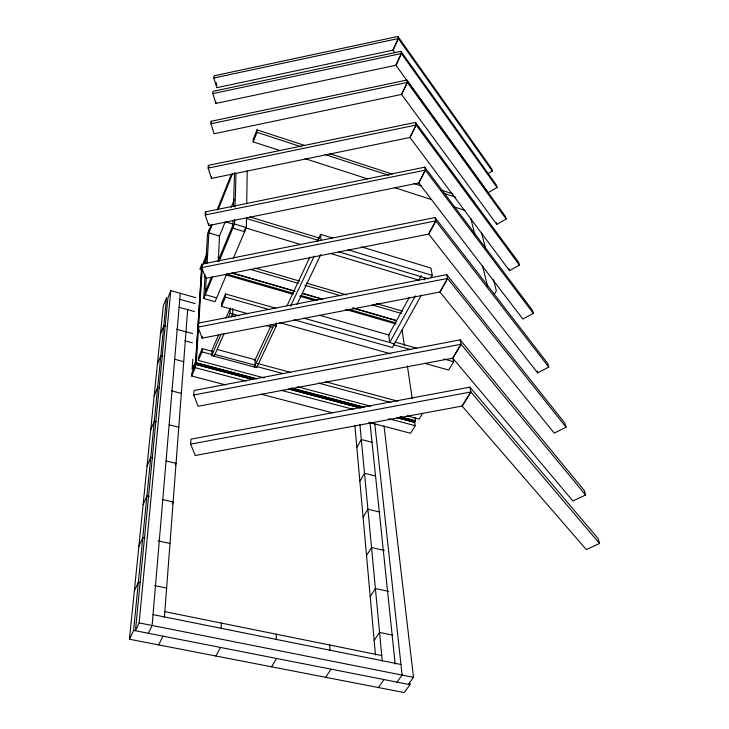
<?xml version="1.0" encoding="UTF-8"?>
<svg xmlns="http://www.w3.org/2000/svg" width="729" height="729" viewBox="0 0 729 729"><rect width="100%" height="100%" fill="white"/><g stroke="black" fill="none" stroke-linecap="round" stroke-linejoin="round"><path stroke-width="1.09" d="M280.191 150.611L253.173 141.863L257.027 132.341L257.036 129.862L304.658 145.435M253.173 141.863L253.191 139.376L257.036 129.862M233.253 258.604L246.356 227.548L246.511 217.351M246.712 203.765L247.204 170.923M244.643 229.435L244.607 231.704L232.824 228.159L233.07 220.222M232.788 308.64L232.642 314.008L231.293 317.097M219.055 261.429L234.556 223.985L234.683 219.465M235.039 207.018L236.014 173.092M228.35 317.443L230.145 313.315L230.318 307.948L225.844 318.236M233.49 206.617L234.528 172.609M221.142 628.617L221.306 623.076M247.705 313.689L221.498 306.335L225.425 297.159L225.534 293.951L275.835 308.23M221.498 306.335L221.625 303.118L225.534 293.951M218.363 260.508L219.502 235.576M276.091 322.938L276.145 326.164L256.681 367.635L211.747 355.597L212.002 350.148L218.7 334.711M264.272 377.932L198.37 360.427L202.024 351.888L202.206 348.617L212.112 351.278M206.271 277.713L205.296 294.698L216.659 297.906M207.127 262.996L209.032 230.145M226.701 274.113L215.055 301.706L203.71 298.516L205.122 274.696M205.797 263.351L207.546 233.854L211.137 224.878M198.315 323.147L446.795 274.623L447.579 278.442L439.997 292.001L202.124 338.174L202.234 336.187M205.624 278.405L201.842 267.57L202.07 264.098L435.076 217.534L435.769 220.896L428.743 234.082L205.624 278.405L205.724 276.656M208.722 225.534L205.186 214.964L205.378 211.875L424.734 167.169L425.344 170.139L418.82 182.943L208.722 225.534L208.84 223.466M211.474 178.423L208.157 168.126L208.33 165.365L415.539 122.399L416.086 125.051L409.99 137.471L211.474 178.423L211.583 176.573M215.866 103.418L212.877 93.622L213.023 91.353L400.95 51.322L401.397 53.509L395.965 65.245L215.866 103.418L215.957 101.896M198.37 360.427L198.57 357.146L202.206 348.617M252.89 379.445L195.664 364.309L196.301 362.805L198.643 325.59M198.789 323.33L202.261 268.072L201.678 269.52L195.664 364.309M203.455 263.944L203.564 262.167L206.872 253.984M225.799 384.948L191.7 376.027L195.272 367.671L195.481 364.382L252.471 379.463M190.643 444.125L190.962 439.159L469.895 387.154L598.163 538.649L599.566 543.524L586.28 549.575L462.068 406.062L195.254 455.497L190.643 444.125L470.888 391.974L599.566 543.524M585.606 495.009L461.093 344.252L452.837 358.158L198.133 406.272L193.759 395L194.051 390.48L460.19 339.86L584.312 490.526L585.606 495.009L572.912 501.005L452.764 358.139L461.093 344.252L460.19 339.86M506.154 219.01L407.338 82.413L401.579 94.424L214.089 133.772L210.963 123.757L211.128 121.287L406.846 80.053L505.416 216.44L506.154 219.01L496.786 224.368L401.579 94.424L407.338 82.413L406.846 80.053M397.897 36.45L398.326 38.537L393.031 50.119L216.786 87.69L213.87 78.003L214.007 75.834L397.897 36.45L491.692 168.763L492.357 171.06L487.464 173.949M191.7 376.027L191.918 372.738L195.481 364.382M192.811 359.251L192.137 369.457L195.691 361.119L201.86 264.144L199.828 269.165M164.426 617.217L187.681 309.287M180.282 293.322L152.115 625.482L148.342 633.282M170.786 290.652L167.907 298.024L135.439 630.749L139.13 622.903L170.786 290.652L195.6 297.623M129.434 639.233L133.589 630.385L166.558 297.651L163.305 305.998L129.434 639.233L404.212 692.55L409.99 684.659L409.734 682.426M160.444 334.183L163.77 325.745L165.893 326.319M217.032 210.107L231.366 174.249M212.257 224.386L208.877 232.843L219.484 235.996L225.051 222.327M218.171 209.597L232.542 173.675M157.4 364.108L160.817 355.579L163.004 356.153M200.466 269.83L201.696 266.796M203.81 263.807L206.717 256.644M154.165 395.92L157.674 387.318L159.824 387.864M231.047 207.61L234.474 199.199M205.469 291.618L211.474 277.084M217.907 261.511L232.916 225.17M203.71 298.516L212.604 277.029M150.721 429.828L154.32 421.143L156.443 421.672M147.039 466.031L150.739 457.283L152.944 457.812M143.103 504.778L146.903 495.975L149.09 496.476M211.747 355.597L221.169 333.937M214.18 356.253L224.085 333.581M138.875 546.34L142.793 537.501L144.971 537.975M175.197 465.266L176.053 463.343L166.148 460.974M172.254 503.93L173.128 501.999L162.203 499.493M134.336 591.028L138.364 582.179L140.542 582.635M492.357 171.06L398.326 38.537L392.977 50.101L394.963 52.862M254.795 360.527L270.805 326.173M254.293 366.997L273.712 325.48M497.078 187.471L401.397 53.509L395.911 65.227L488.075 192.729L497.078 187.471L496.394 185.084L400.95 51.322M286.907 305.943L309.953 256.954M317.151 241.645L320.578 234.355L332.479 237.991M290.516 306.271L314.235 256.107M296.913 304.613L320.76 254.558M519.431 265.128L416.086 125.051L409.935 137.453L509.516 270.623L519.431 265.128L518.611 262.267L415.539 122.399M158.649 644.901L162.995 636.162M533.327 313.388L425.344 170.139L418.765 182.924L522.83 319.02L533.327 313.388L532.416 310.226L424.734 167.169M548.782 367.097L435.769 220.896L428.688 234.055L537.647 372.865L548.782 367.097L547.771 363.561L435.076 217.534M409.297 297.377L388.721 334.976L389.723 342.512L415.412 295.874M418.51 280.556L421.216 275.617M215.875 656L220.568 647.461M424.16 279.991L425.253 278.004M421.289 295.309L392.339 347.523L294.033 319.785M430.967 277.849L432.315 275.425L430.921 268.099L361.684 246.931M566.096 427.23L447.579 278.442L439.924 291.983L554.231 433.117L566.096 427.23L564.948 423.267L446.795 274.623M356.827 447.442L361.311 439.56L372.009 442.303M359.862 481.231L364.509 473.294L375.526 476.028M397.15 417.726L414.692 422.364L415.175 425.654L410.6 433.254L368.801 422.328M422.629 413.261L419.129 419.075L407.046 415.867M452.982 358.513L453.611 361.748L448.617 370.05L424.588 363.315M494.18 294.434L496.349 290.835L493.542 279.827M271.534 666.807L276.555 658.46M363.088 517.198L367.908 509.216L379.809 512.068M470.888 391.974L462.14 406.08L470.888 391.974L469.895 387.154M366.532 555.544L371.535 547.543L384.329 550.477M370.214 596.522L375.408 588.503L388.63 591.41M325.681 677.314L331.021 669.158M374.15 640.408L379.563 632.408L392.639 635.132M378.387 687.538L384.019 679.565M397.05 682.125L402.107 675.09L374.779 423.704M408.377 684.349L413.489 677.35L384.019 425.818M213.87 78.003L398.326 38.537M212.877 93.622L401.397 53.509M210.963 123.757L407.338 82.413M208.157 168.126L416.086 125.051M205.186 214.964L425.344 170.139M201.842 267.57L435.769 220.896M447.579 278.442L198.069 327.102L202.124 338.174M193.759 395L461.093 344.252M133.589 630.385L409.99 684.659M139.13 622.903L413.489 677.35M153.035 614.62L400.959 664.484M164.845 611.649L381.75 655.553M154.666 585.569L166.631 588.066M158.029 540.845L169.994 543.469M169.21 424.843L178.787 427.221M171.661 390.908L181.339 393.387M261 394.152L332.497 412.842M196.119 362.878L256.444 378.834M289.213 389.049L360.746 407.976M397.059 417.589L414.673 422.246L415.494 420.879L414.992 417.517M288.648 389.031L359.889 407.876M175.006 359.333L183.735 361.639M195.272 367.671L245.846 381.003M281.029 390.288L353.601 409.425M388.785 418.701L415.175 425.654M297.213 386.689L370.806 406.235M196.301 362.805L256.581 378.77M214.982 354.412L255.141 365.193L255.159 359.734L217.379 349.546M202.024 351.888L212.996 354.832M255.815 366.304L283.262 373.658M318.4 383.071L390.853 402.499M184.729 340.735L192.383 342.794M257.2 363.397L290.197 372.273M325.389 381.732L397.979 401.242M176.473 329.198L192.574 333.572M179.033 307.283L194.388 311.538M231.795 315.949L235.03 316.851M266.34 325.581L272.819 327.385M279.371 322.573L390.744 353.82M179.781 299.309L195.099 303.592M230.145 313.315L239.121 315.821M270.468 324.578L276.145 326.164M395.027 342.065L416.897 348.271M303.546 318.09L394.38 343.833M225.425 297.159L269.092 309.515M393.56 344.753L411.028 349.692M443.779 358.969L453.611 361.748M319.493 315.238L389.004 335.058M232.323 272.974L294.352 290.926M303.064 293.45L321.562 298.808M353.118 307.939L395.555 320.231M231.767 273.047L295.045 291.363M302.681 293.577L322.318 299.255M352.863 308.103L396.503 320.733M226.783 274.058L293.359 293.277M300.995 295.5L317.37 300.211M349.009 309.369L395.947 322.911M225.243 274.705L293.094 294.288M299.665 296.184L314.983 300.603M345.628 309.442L395.965 323.977M250.293 269.365L298.234 283.344M304.777 285.258L340.735 295.746M372.328 304.959L401.743 313.543M217.798 257.182L219.976 257.82M254.931 268.035L299.719 281.139M306.28 283.052L346.694 294.871M376.191 303.492L402.408 311.155M234.556 223.985L246.356 227.548M225.662 221.88L233.262 224.167M245.199 227.776L300.567 244.479M329.882 253.318L418.902 280.173M246.511 218.509L318.081 240.269M348.079 249.819L432.315 275.425M338.666 251.797L428.142 278.879M249.929 216.932L319.502 238.128M305.059 158.658L367.753 178.942M394.772 187.69L431.522 199.582M454.222 206.927L465.029 210.426M257.027 132.341L301.314 146.784M325.079 154.539L388.803 175.334M413.644 183.444L421.207 185.913M443.888 193.313L455.771 197.185M329.554 153.573L392.33 174.094M441.036 190.014L452.937 193.905M205.378 211.875L206.079 213.989M208.33 165.365L208.986 167.424M211.128 121.287L211.747 123.292M215.948 82.277L216.923 85.493M496.312 222.655L496.786 224.368M508.988 268.719L509.516 270.623M537.164 371.088L537.647 372.865M473.34 200.612L473.905 202.808M481.477 232.515L485.687 249.017M470.743 218.08L474.834 234.656M482.47 265.593L487.655 286.588M402.098 330.037L404.413 345.737M407.393 365.931L412.186 398.453M369.958 422.364L395.164 664.055M359.862 424.223L382.269 661.012M354.859 425.508L375.462 654.997M320.578 234.355L321.015 240.579M318.591 238.583L318.728 240.67M329.699 645.019L330 650.505M276.236 634.194L276.309 639.716M363.935 407.247L291.545 388.11L363.981 407.229M415.494 420.879L400.13 416.824L415.494 420.879"/></g></svg>
